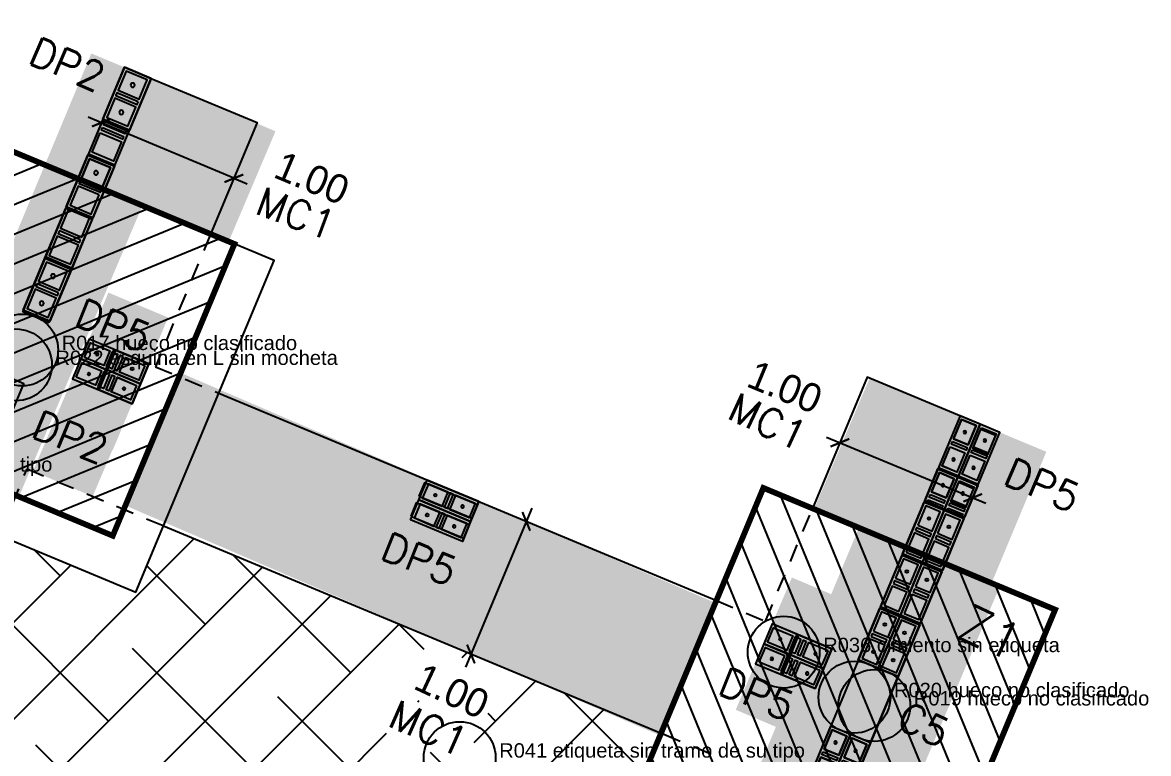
# Model space of a CAD drawing. Header units: metres. Extents: x -33.7 to 13.3, y -17.6 to 9.2.
# Drawn here: x 5.46 to 13.3, y 3.14 to 8.23 of the extents above; entities that cross this region are included whole.
import ezdxf
from ezdxf.enums import TextEntityAlignment as Align
from ezdxf.xclip import XClip

# ---------------------------------------------------------------- set-up
doc = ezdxf.new("R2010")
doc.units = ezdxf.units.M
doc.header["$XCLIPFRAME"] = 2
doc.linetypes.add('HIDDEN', pattern=[0.375, 0.25, -0.125])
for name, color, linetype in [('00', 8, 'Continuous'), ('COTAS', 1, 'Continuous'), ('Pin DP1 en Muro de 20cm', 3, 'Continuous'), ('Pin DP1 en Muro de contencion de 30cm', 3, 'Continuous'), ('Pin DP2 en Muro de 20cm', 32, 'Continuous'), ('Pin DP2 en Muro de contencion de 30cm', 33, 'Continuous'), ('Pin DP5 en Muro de 15cm', 6, 'Continuous'), ('Pin DP5 en Muro de contencion de 30cm', 8, 'Continuous'), ('REVISION', 1, 'Continuous'), ('Zapata Z1 de 2.20 x 2.20 x 0.45 m', 6, 'Continuous')]:
    doc.layers.add(name, color=color, linetype=linetype)
for name, color, linetype, transparency in [('Cimiento corrido CC1 de 0.70 x 0.25 m', 2, 'Continuous', 0.5), ('Cimiento corrido CC1 de 0.70 x 0.25 m (dentro de zapata)', 52, 'Continuous', 0.5), ('Cimiento corrido MC1 de 1.00 x 0.30 m', 4, 'Continuous', 0.5), ('Cimiento corrido MC1 de 1.00 x 0.30 m (dentro de zapata)', 144, 'Continuous', 0.5), ('SOT Muro de 10cm', 1, 'Continuous', 0.5), ('SOT Muro de 20cm', 1, 'Continuous', 0.5), ('SOT Muro de contencion de 30cm', 6, 'Continuous', 0.5)]:
    doc.layers.add(name, color=color, linetype=linetype, transparency=transparency)
doc.styles.add('dimensiones', font='romans.shx')
doc.styles.add('ROMANS', font='romans')
doc.styles.add('ROTULOS', font='GOTHIC.TTF')
doc.styles.get("Standard").update_dxf_attribs({"font": 'arial.ttf'})
doc.dimstyles.new('DIM_100_2', dxfattribs={"dimtxt": 0.2, "dimasz": 0.1, "dimexe": 0.1, "dimexo": 0.1, "dimgap": 0.15, "dimtad": 1, "dimdsep": 46, "dimtxsty": 'ROTULOS', "dimblk": 'ARCHTICK', "dimcen": 0.1, "dimdle": 0.1, "dimaunit": 1, "dimadec": 3, "dimazin": 3, "dimtfac": 1, "dimtix": 1, "dimtmove": 2, "dimatfit": 3, "dimldrblk": 'FLECHA', "dimfxl": 0.25, "dimtvp": 1, "dimtolj": 1, "dimlwd": -1, "dimlwe": -1})

# ---------------------------------------------------------------- blocks, each defined once
blk = doc.blocks.new('*U536')
for points in [[(-0.075, 0.4), (0.075, 0.4), (0.075, 0.21), (-0.075, 0.21)], [(0.055, 0.38), (-0.055, 0.38), (-0.055, 0.235), (0.055, 0.235)]]:
    blk.add_lwpolyline(points, close=True)
at = {"color": 251}
blk.add_lwpolyline([(-0.075, 0.2), (0.075, 0.2)], dxfattribs=at)
blk.add_lwpolyline([(0.055, 0.21), (0.055, 0.215), (-0.055, 0.215), (-0.055, 0.21)])
at = {"color": 3}
blk.add_circle((0, 0.3075), 0.00953, dxfattribs=at)
blk = doc.blocks.new('*U535')
for points in [[(-0.075, 0.4), (0.075, 0.4), (0.075, 0.21), (-0.075, 0.21)], [(0.055, 0.38), (-0.055, 0.38), (-0.055, 0.235), (0.055, 0.235)]]:
    blk.add_lwpolyline(points, close=True)
at = {"color": 251}
blk.add_lwpolyline([(-0.075, 0.2), (0.075, 0.2)], dxfattribs=at)
blk.add_lwpolyline([(0.055, 0.21), (0.055, 0.215), (-0.055, 0.215), (-0.055, 0.21)])
at = {"color": 3}
blk.add_circle((0, 0.3075), 0.00953, dxfattribs=at)
blk = doc.blocks.new('*U497')
for points in [[(-0.075, 0.4), (0.075, 0.4), (0.075, 0.01), (-0.075, 0.01)], [(0.055, 0.38), (-0.055, 0.38), (-0.055, 0.235), (0.055, 0.235)], [(0.055, 0.215), (-0.055, 0.215), (-0.055, 0.195), (0.055, 0.195)], [(0.055, 0.175), (-0.055, 0.175), (-0.055, 0.03), (0.055, 0.03)]]:
    blk.add_lwpolyline(points, close=True)
at = {"color": 251}
blk.add_lwpolyline([(-0.075, 0), (0.075, 0)], dxfattribs=at)
at = {"color": 3}
for centre in [(0, 0.3075), (0, 0.1025)]:
    blk.add_circle(centre, 0.00953, dxfattribs=at)
blk = doc.blocks.new('*U507')
for points in [[(-0.075, 0.4), (0.075, 0.4), (0.075, 0.01), (-0.075, 0.01)], [(0.055, 0.38), (-0.055, 0.38), (-0.055, 0.235), (0.055, 0.235)], [(0.055, 0.215), (-0.055, 0.215), (-0.055, 0.195), (0.055, 0.195)], [(0.055, 0.175), (-0.055, 0.175), (-0.055, 0.03), (0.055, 0.03)]]:
    blk.add_lwpolyline(points, close=True)
blk = doc.blocks.new('*U537')
for points in [[(-0.075, 0.4), (0.075, 0.4), (0.075, 0.01), (-0.075, 0.01)], [(0.055, 0.38), (-0.055, 0.38), (-0.055, 0.235), (0.055, 0.235)], [(0.055, 0.215), (-0.055, 0.215), (-0.055, 0.195), (0.055, 0.195)], [(0.055, 0.175), (-0.055, 0.175), (-0.055, 0.03), (0.055, 0.03)]]:
    blk.add_lwpolyline(points, close=True)
at = {"color": 3}
blk.add_circle((0, 0.3075), 0.00953, dxfattribs=at)
blk = doc.blocks.new('*U538')
for points in [[(-0.075, 0.4), (0.075, 0.4), (0.075, 0.01), (-0.075, 0.01)], [(0.055, 0.38), (-0.055, 0.38), (-0.055, 0.235), (0.055, 0.235)], [(0.055, 0.215), (-0.055, 0.215), (-0.055, 0.195), (0.055, 0.195)], [(0.055, 0.175), (-0.055, 0.175), (-0.055, 0.03), (0.055, 0.03)]]:
    blk.add_lwpolyline(points, close=True)
at = {"color": 3}
blk.add_circle((0, 0.3075), 0.00953, dxfattribs=at)
blk = doc.blocks.new('*U541')
at = {"color": 251}
blk.add_lwpolyline([(135.5512, -9.5275), (135.7512, -9.5275)], dxfattribs=at)
for points in [[(135.5512, -9.9275), (135.7512, -9.9275), (135.7512, -9.5375), (135.5512, -9.5375)], [(135.7312, -9.7025), (135.5712, -9.7025), (135.5712, -9.5575), (135.7312, -9.5575)], [(135.7312, -9.7425), (135.5712, -9.7425), (135.5712, -9.7225), (135.7312, -9.7225)], [(135.7312, -9.9075), (135.5712, -9.9075), (135.5712, -9.7625), (135.7312, -9.7625)]]:
    blk.add_lwpolyline(points, close=True)
at = {"color": 3}
for centre in [(135.6512, -9.63), (135.6512, -9.835)]:
    blk.add_circle(centre, 0.0144, dxfattribs=at)
blk = doc.blocks.new('*U492')
at = {"color": 251}
blk.add_lwpolyline([(135.5512, -9.5275), (135.7512, -9.5275)], dxfattribs=at)
for points in [[(135.5512, -9.9275), (135.7512, -9.9275), (135.7512, -9.5375), (135.5512, -9.5375)], [(135.7312, -9.7025), (135.5712, -9.7025), (135.5712, -9.5575), (135.7312, -9.5575)], [(135.7312, -9.7425), (135.5712, -9.7425), (135.5712, -9.7225), (135.7312, -9.7225)], [(135.7312, -9.9075), (135.5712, -9.9075), (135.5712, -9.7625), (135.7312, -9.7625)]]:
    blk.add_lwpolyline(points, close=True)
at = {"color": 3}
blk.add_circle((135.6512, -9.835), 0.0144, dxfattribs=at)
blk = doc.blocks.new('*U495')
at = {"color": 251}
blk.add_lwpolyline([(135.5512, -9.5275), (135.7512, -9.5275)], dxfattribs=at)
for points in [[(135.5512, -9.9275), (135.7512, -9.9275), (135.7512, -9.5375), (135.5512, -9.5375)], [(135.7312, -9.7025), (135.5712, -9.7025), (135.5712, -9.5575), (135.7312, -9.5575)], [(135.7312, -9.7425), (135.5712, -9.7425), (135.5712, -9.7225), (135.7312, -9.7225)], [(135.7312, -9.9075), (135.5712, -9.9075), (135.5712, -9.7625), (135.7312, -9.7625)]]:
    blk.add_lwpolyline(points, close=True)
at = {"color": 3}
for centre in [(135.6512, -9.63), (135.6512, -9.835)]:
    blk.add_circle(centre, 0.0144, dxfattribs=at)
blk = doc.blocks.new('*U496')
at = {"color": 251}
blk.add_lwpolyline([(135.5512, -9.5275), (135.7512, -9.5275)], dxfattribs=at)
for points in [[(135.5512, -9.9275), (135.7512, -9.9275), (135.7512, -9.5375), (135.5512, -9.5375)], [(135.7312, -9.7025), (135.5712, -9.7025), (135.5712, -9.5575), (135.7312, -9.5575)], [(135.7312, -9.7425), (135.5712, -9.7425), (135.5712, -9.7225), (135.7312, -9.7225)], [(135.7312, -9.9075), (135.5712, -9.9075), (135.5712, -9.7625), (135.7312, -9.7625)]]:
    blk.add_lwpolyline(points, close=True)
blk = doc.blocks.new('*U487')
at = {"color": 251}
blk.add_lwpolyline([(135.5512, -9.5275), (135.7512, -9.5275)], dxfattribs=at)
for points in [[(135.5512, -9.9275), (135.7512, -9.9275), (135.7512, -9.5375), (135.5512, -9.5375)], [(135.7312, -9.7025), (135.5712, -9.7025), (135.5712, -9.5575), (135.7312, -9.5575)], [(135.7312, -9.7425), (135.5712, -9.7425), (135.5712, -9.7225), (135.7312, -9.7225)], [(135.7312, -9.9075), (135.5712, -9.9075), (135.5712, -9.7625), (135.7312, -9.7625)]]:
    blk.add_lwpolyline(points, close=True)
blk = doc.blocks.new('*U521')
for points in [[(-0.075, 0.4), (0.075, 0.4), (0.075, 0.01), (-0.075, 0.01)], [(0.055, 0.38), (-0.055, 0.38), (-0.055, 0.235), (0.055, 0.235)], [(0.055, 0.215), (-0.055, 0.215), (-0.055, 0.195), (0.055, 0.195)], [(0.055, 0.175), (-0.055, 0.175), (-0.055, 0.03), (0.055, 0.03)]]:
    blk.add_lwpolyline(points, close=True)
at = {"color": 251}
blk.add_lwpolyline([(-0.075, 0), (0.075, 0)], dxfattribs=at)
at = {"color": 3}
blk.add_circle((0, 0.1025), 0.00953, dxfattribs=at)
blk = doc.blocks.new('*U520')
for points in [[(-0.075, 0.4), (0.075, 0.4), (0.075, 0.01), (-0.075, 0.01)], [(0.055, 0.38), (-0.055, 0.38), (-0.055, 0.235), (0.055, 0.235)], [(0.055, 0.215), (-0.055, 0.215), (-0.055, 0.195), (0.055, 0.195)], [(0.055, 0.175), (-0.055, 0.175), (-0.055, 0.03), (0.055, 0.03)]]:
    blk.add_lwpolyline(points, close=True)
at = {"color": 251}
blk.add_lwpolyline([(-0.075, 0), (0.075, 0)], dxfattribs=at)
at = {"color": 3}
blk.add_circle((0, 0.1025), 0.00953, dxfattribs=at)
blk = doc.blocks.new('*U542')
for points in [[(-0.075, 0.4), (0.075, 0.4), (0.075, 0.01), (-0.075, 0.01)], [(0.055, 0.38), (-0.055, 0.38), (-0.055, 0.235), (0.055, 0.235)], [(0.055, 0.215), (-0.055, 0.215), (-0.055, 0.195), (0.055, 0.195)], [(0.055, 0.175), (-0.055, 0.175), (-0.055, 0.03), (0.055, 0.03)]]:
    blk.add_lwpolyline(points, close=True)
at = {"color": 3}
blk.add_circle((0, 0.3075), 0.00953, dxfattribs=at)
blk = doc.blocks.new('_ArchTick')
at = {"color": 0, "linetype": 'ByBlock', "lineweight": -2, "const_width": 0.15}
blk.add_lwpolyline([(-0.5, -0.5), (0.5, 0.5)], dxfattribs=at)
blk = doc.blocks.new('*D543')
at = {"layer": 'COTAS'}
for p, q in [((6.0127, 7.5313), (5.9205, 7.57)), ((6.9351, 7.1441), (6.0127, 7.5313)), ((6.9351, 7.1441), (7.0273, 7.1054))]:
    blk.add_line(p, q, dxfattribs=at)
at = {"layer": 'Defpoints', "color": 0}
for p in [(6.0127, 7.5313), (6.0127, 7.5313), (6.9351, 7.1441)]:
    blk.add_point(p, dxfattribs=at)
at = {"layer": 'COTAS', "xscale": 0.1, "yscale": 0.1, "zscale": 0.1}
for p, rotation in [((6.0127, 7.5313), 337.2306654312069), ((6.9351, 7.1441), 157.2306654312069)]:
    blk.add_blockref('_ArchTick', p, dxfattribs=dict(at, rotation=rotation))
at = {"layer": 'COTAS', "color": 1, "insert": (7.4788, 7.1452), "char_height": 0.2, "attachment_point": 5, "rotation": 337.23067, "style": 'ROTULOS'}
blk.add_mtext('\\A1;1.00', dxfattribs=at)
blk = doc.blocks.new('FLECHA')
h = blk.add_hatch(color=256)
edge = h.paths.add_edge_path()
edge.add_line((-0.76, -0.716), (-0.346, 0))
edge.add_line((-0.346, 0), (-0.76, 0.716))
edge.add_arc((-0.63, 0.791), 0.15, 30, 210, ccw=False)
edge.add_line((-0.5, 0.866), (0, 0))
edge.add_line((0, 0), (-0.5, -0.866))
edge.add_arc((-0.63, -0.791), 0.15, 150, 330, ccw=False)
blk.add_line((-0.346, 0), (-1.83, 0))
blk.add_lwpolyline([(-0.76, -0.716), (-0.346, 0), (-0.76, 0.716, -1), (-0.5, 0.866), (0, 0), (-0.5, -0.866, -1)], format="xyb", close=True)
blk = doc.blocks.new('*D544')
at = {"layer": 'COTAS'}
for p, q in [((11.0594, 5.3425), (12.1683, 4.883)), ((11.19, 5.3966), (11.19, 5.3966)), ((12.1142, 5.0137), (12.1142, 5.0137))]:
    blk.add_line(p, q, dxfattribs=at)
at = {"layer": 'Defpoints', "color": 0}
for p in [(11.1518, 5.3043), (12.0759, 4.9213), (12.0759, 4.9213)]:
    blk.add_point(p, dxfattribs=at)
at = {"layer": 'COTAS', "linetype": 'ByBlock', "xscale": 0.1, "yscale": 0.1, "zscale": 0.1}
for p, rotation in [((11.1518, 5.3043), 157.4917994584818), ((12.0759, 4.9213), 337.4917994584819)]:
    blk.add_blockref('_ArchTick', p, dxfattribs=dict(at, rotation=rotation))
at = {"layer": 'COTAS', "color": 1, "insert": (10.7699, 5.6913), "char_height": 0.2, "attachment_point": 5, "rotation": 337.4918, "style": 'ROTULOS'}
blk.add_mtext('\\A1;1.00', dxfattribs=at)
blk = doc.blocks.new('*D548')
at = {"layer": 'COTAS'}
for p, q in [((9.0079, 4.8494), (8.546, 3.7419)), ((9.0617, 4.7186), (9.0617, 4.7186)), ((8.6767, 3.7957), (8.6767, 3.7957))]:
    blk.add_line(p, q, dxfattribs=at)
at = {"layer": 'Defpoints', "color": 0}
for p in [(8.9694, 4.7571), (8.5844, 3.8342), (8.5844, 3.8342)]:
    blk.add_point(p, dxfattribs=at)
at = {"layer": 'COTAS', "linetype": 'ByBlock', "xscale": 0.1, "yscale": 0.1, "zscale": 0.1}
for p, rotation in [((8.9694, 4.7571), 67.36123239118669), ((8.5844, 3.8342), 247.3612323911867)]:
    blk.add_blockref('_ArchTick', p, dxfattribs=dict(at, rotation=rotation))
at = {"layer": 'COTAS', "color": 1, "insert": (8.4524, 3.576), "char_height": 0.2, "attachment_point": 5, "rotation": 335, "style": 'ROTULOS'}
blk.add_mtext('\\A1;1.00', dxfattribs=at)
blk = doc.blocks.new('Pin DP1 en Muro de 20cm')
at = {"layer": 'Pin DP1 en Muro de 20cm'}
blk.add_hatch(color=256, dxfattribs=at).paths.add_polyline_path([(-20.0705, -1.676), (-20.1591, -1.8092), (-20.2799, -1.729), (-20.1913, -1.5957)])
blk.add_lwpolyline([(-20.0705, -1.676), (-20.1591, -1.8092), (-20.2799, -1.729), (-20.1913, -1.5957)], close=True, dxfattribs=at)
blk = doc.blocks.new('Pin DP1 en Muro de contencion de 30cm')
at = {"layer": 'Pin DP1 en Muro de contencion de 30cm'}
blk.add_hatch(color=256, dxfattribs=at).paths.add_polyline_path([(-17.68, -16.0187), (-17.7867, -15.9923), (-17.8216, -16.133), (-17.7149, -16.1595)])
blk.add_lwpolyline([(-17.68, -16.0187), (-17.7867, -15.9923), (-17.8216, -16.133), (-17.7149, -16.1595)], close=True, dxfattribs=at)
blk = doc.blocks.new('Pin DP2 en Muro de 20cm')
at = {"layer": 'Pin DP2 en Muro de 20cm'}
for points in [[(2.069, 1.5064), (1.909, 1.5064), (1.909, 1.3614), (2.069, 1.3614)], [(2.069, 1.3014), (1.909, 1.3014), (1.909, 1.1564), (2.069, 1.1564)]]:
    blk.add_hatch(color=256, dxfattribs=at).paths.add_polyline_path(points)
for points in [[(2.069, 1.5064), (1.909, 1.5064), (1.909, 1.3614), (2.069, 1.3614)], [(2.069, 1.3014), (1.909, 1.3014), (1.909, 1.1564), (2.069, 1.1564)]]:
    blk.add_lwpolyline(points, close=True, dxfattribs=at)
blk = doc.blocks.new('Pin DP2 en Muro de contencion de 30cm v2')
at = {"layer": 'Pin DP2 en Muro de contencion de 30cm'}
for points in [[(-12.8245, -7.3641), (-12.7328, -7.4249), (-12.6526, -7.3041), (-12.7443, -7.2433)], [(-12.9378, -7.5349), (-12.8462, -7.5957), (-12.766, -7.4749), (-12.8576, -7.4141)]]:
    blk.add_hatch(color=256, dxfattribs=at).paths.add_polyline_path(points)
for points in [[(-12.8245, -7.3641), (-12.7328, -7.4249), (-12.6526, -7.3041), (-12.7443, -7.2433)], [(-12.9378, -7.5349), (-12.8462, -7.5957), (-12.766, -7.4749), (-12.8576, -7.4141)]]:
    blk.add_lwpolyline(points, close=True, dxfattribs=at)
blk = doc.blocks.new('Pin DP5 en Muro de 15cm')
at = {"layer": 'Pin DP5 en Muro de 15cm'}
for points in [[(5.8954, 5.8983), (5.9378, 5.9998), (6.0716, 5.944), (6.0292, 5.8425)], [(6.3162, 5.842), (6.2738, 5.7405), (6.14, 5.7963), (6.1823, 5.8978)], [(5.8377, 5.7598), (5.88, 5.8614), (6.0138, 5.8056), (5.9715, 5.704)], [(6.2584, 5.7036), (6.2161, 5.602), (6.0823, 5.6578), (6.1246, 5.7594)]]:
    blk.add_hatch(color=256, dxfattribs=at).paths.add_polyline_path(points)
for points in [[(5.8954, 5.8983), (5.9378, 5.9998), (6.0716, 5.944), (6.0292, 5.8425)], [(6.3162, 5.842), (6.2738, 5.7405), (6.14, 5.7963), (6.1823, 5.8978)], [(5.8377, 5.7598), (5.88, 5.8614), (6.0138, 5.8056), (5.9715, 5.704)], [(6.2584, 5.7036), (6.2161, 5.602), (6.0823, 5.6578), (6.1246, 5.7594)]]:
    blk.add_lwpolyline(points, close=True, dxfattribs=at)
blk = doc.blocks.new('Pin DP5 en Muro de 15cm v2')
at = {"layer": 'Pin DP5 en Muro de 15cm'}
for points in [[(8.4248, 4.9626), (8.3825, 4.8611), (8.2486, 4.9169), (8.291, 5.0184)], [(8.614, 4.8837), (8.5717, 4.7822), (8.4378, 4.838), (8.4802, 4.9395)], [(8.3671, 4.8241), (8.3247, 4.7226), (8.1909, 4.7784), (8.2332, 4.88)], [(8.5563, 4.7452), (8.5139, 4.6437), (8.3801, 4.6995), (8.4224, 4.801)]]:
    blk.add_hatch(color=256, dxfattribs=at).paths.add_polyline_path(points)
for points in [[(8.4248, 4.9626), (8.3825, 4.8611), (8.2486, 4.9169), (8.291, 5.0184)], [(8.614, 4.8837), (8.5717, 4.7822), (8.4378, 4.838), (8.4802, 4.9395)], [(8.3671, 4.8241), (8.3247, 4.7226), (8.1909, 4.7784), (8.2332, 4.88)], [(8.5563, 4.7452), (8.5139, 4.6437), (8.3801, 4.6995), (8.4224, 4.801)]]:
    blk.add_lwpolyline(points, close=True, dxfattribs=at)
blk = doc.blocks.new('Pin DP5 en Muro de contencion de 30cm v2')
at = {"layer": 'Pin DP5 en Muro de contencion de 30cm'}
for points in [[(-11.591, 8.8152), (-11.591, 8.7052), (-11.446, 8.7052), (-11.446, 8.8152)], [(-11.386, 8.8152), (-11.386, 8.7052), (-11.241, 8.7052), (-11.241, 8.8152)], [(-11.591, 8.6652), (-11.591, 8.5552), (-11.446, 8.5552), (-11.446, 8.6652)], [(-11.386, 8.6652), (-11.386, 8.5552), (-11.241, 8.5552), (-11.241, 8.6652)]]:
    blk.add_hatch(color=256, dxfattribs=at).paths.add_polyline_path(points)
for points in [[(-11.591, 8.8152), (-11.591, 8.7052), (-11.446, 8.7052), (-11.446, 8.8152)], [(-11.386, 8.8152), (-11.386, 8.7052), (-11.241, 8.7052), (-11.241, 8.8152)], [(-11.591, 8.6652), (-11.591, 8.5552), (-11.446, 8.5552), (-11.446, 8.6652)], [(-11.386, 8.6652), (-11.386, 8.5552), (-11.241, 8.5552), (-11.241, 8.6652)]]:
    blk.add_lwpolyline(points, close=True, dxfattribs=at)
blk = doc.blocks.new('Pin DP5 en Muro de contencion de 30cm v4')
at = {"layer": 'Pin DP5 en Muro de contencion de 30cm'}
for points in [[(7.636, -5.386), (7.7375, -5.4283), (7.6817, -5.5621), (7.5802, -5.5198)], [(7.4225, -5.5082), (7.524, -5.5505), (7.4682, -5.6844), (7.3667, -5.642)], [(7.5609, -5.5659), (7.6625, -5.6083), (7.6067, -5.7421), (7.5051, -5.6998)], [(7.482, -5.7551), (7.5836, -5.7975), (7.5277, -5.9313), (7.4262, -5.889)]]:
    blk.add_hatch(color=256, dxfattribs=at).paths.add_polyline_path(points)
for points in [[(7.636, -5.386), (7.7375, -5.4283), (7.6817, -5.5621), (7.5802, -5.5198)], [(7.4225, -5.5082), (7.524, -5.5505), (7.4682, -5.6844), (7.3667, -5.642)], [(7.5609, -5.5659), (7.6625, -5.6083), (7.6067, -5.7421), (7.5051, -5.6998)], [(7.482, -5.7551), (7.5836, -5.7975), (7.5277, -5.9313), (7.4262, -5.889)]]:
    blk.add_lwpolyline(points, close=True, dxfattribs=at)
blk = doc.blocks.new('Zapata Z1 de 2.20 x 2.20 x 0.45 m')
at = {"layer": 'Zapata Z1 de 2.20 x 2.20 x 0.45 m'}
h = blk.add_hatch(dxfattribs=at)
h.set_pattern_fill('ANSI31', color=256, scale=0.06, style=0)
h.paths.add_polyline_path([(-1.1, -1.1), (1.1, -1.1), (1.1, 1.1), (-1.1, 1.1)])
at = {"layer": 'Zapata Z1 de 2.20 x 2.20 x 0.45 m', "const_width": 0.04}
blk.add_lwpolyline([(-1.1, -1.1), (1.1, -1.1), (1.1, 1.1), (-1.1, 1.1)], close=True, dxfattribs=at)
blk = doc.blocks.new('xMuro 20')
blk.add_hatch(color=256).paths.add_polyline_path([(0, -0.1), (1, -0.1), (1, 0.1), (0, 0.1)])
blk.add_lwpolyline([(0, -0.1), (1, -0.1), (1, 0.1), (0, 0.1)], close=True)
at = {"color": 250, "flags": 1}
for tag, p in [('ID', (0, -0.2)), ('TIPO', (0, -0.3)), ('ESPESOR', (0, -0.4)), ('LARGO', (0, -0.5)), ('ALTO', (0, -0.6)), ('AREA', (0, -0.7))]:
    blk.add_attdef(tag, p, '', height=0.08, dxfattribs=at)
blk = doc.blocks.new('xMuro 10')
blk.add_hatch(color=256).paths.add_polyline_path([(0, -0.05), (1, -0.05), (1, 0.05), (0, 0.05)])
blk.add_lwpolyline([(0, -0.05), (1, -0.05), (1, 0.05), (0, 0.05)], close=True)
at = {"color": 250, "flags": 1}
for tag, p in [('ID', (0, -0.15)), ('TIPO', (0, -0.25)), ('ESPESOR', (0, -0.35)), ('LARGO', (0, -0.45)), ('ALTO', (0, -0.55)), ('AREA', (0, -0.65))]:
    blk.add_attdef(tag, p, '', height=0.08, dxfattribs=at)
blk = doc.blocks.new('xMuro 30')
blk.add_hatch(color=256).paths.add_polyline_path([(0, -0.15), (1, -0.15), (1, 0.15), (0, 0.15)])
blk.add_lwpolyline([(0, -0.15), (1, -0.15), (1, 0.15), (0, 0.15)], close=True)
at = {"color": 250, "flags": 1}
for tag, p in [('ID', (0, -0.25)), ('TIPO', (0, -0.35)), ('ESPESOR', (0, -0.45)), ('LARGO', (0, -0.55)), ('ALTO', (0, -0.65)), ('AREA', (0, -0.75))]:
    blk.add_attdef(tag, p, '', height=0.08, dxfattribs=at)

msp = doc.modelspace()

# ---------------------------------------------------------------- hatches: boundary and pattern name
at = {"layer": '00'}
h = msp.add_hatch(dxfattribs=at)
h.set_pattern_fill('ANSI38', color=256, scale=0.15)
h.paths.add_polyline_path([(-4.6593, 0.8334), (-8.386, 0.8334), (-8.386, -0.2387), (-4.6593, -0.2387)])
h.paths.add_polyline_path([(-5.3507, 0.0369), (-4.7173, 0.0369), (-4.7173, -0.2631), (-5.3507, -0.2631)])
h.paths.add_polyline_path([(-8.1834, 0.8535), (-7.731, 0.8535), (-7.731, 0.5535), (-8.1834, 0.5535)])
h.paths.add_polyline_path([(-9.586, 0.8334), (-9.586, -0.2387), (-8.386, -0.2387), (-8.386, 0.8334)])
h.paths.add_polyline_path([(-8.386, 6.3702), (-8.386, 1.5334), (-4.6593, 1.5334), (-4.6593, 3.3291), (-2.586, 3.3291), (-2.586, 6.3702)])
h.paths.add_polyline_path([(-11.086, 6.3702), (-11.086, 2.9834), (-9.586, 2.9834), (-9.586, 1.5334), (-8.386, 1.5334), (-8.386, 6.3702)])
h.paths.add_polyline_path([(-9.5393, 1.8241), (-8.9155, 1.8241), (-8.9155, 1.5241), (-9.5393, 1.5241)])
h.paths.add_polyline_path([(-8.386, 6.3702), (-8.386, 7.7363), (-8.8848, 7.7363), (-9.2848, 7.7363), (-9.6848, 7.7363), (-10.0848, 7.7363), (-10.4848, 7.7363), (-10.611, 7.7363), (-10.8848, 7.7362), (-11.086, 7.7362), (-11.086, 6.3702)])
h.paths.add_polyline_path([(-3.182, 7.8863), (-3.182, 7.8663), (-3.182, 7.8364), (-3.182, 7.7563), (-3.182, 7.7363), (-3.372, 7.7363), (-3.372, 7.8364), (-3.7597, 7.8364), (-3.7597, 7.7363), (-3.986, 7.7363), (-3.986, 6.7363), (-4.686, 6.7363), (-4.686, 7.7363), (-4.9222, 7.7363), (-5.1122, 7.7363), (-5.3598, 7.7363), (-5.7598, 7.7363), (-6.1598, 7.7363), (-6.5598, 7.7363), (-6.9598, 7.7363), (-7.3598, 7.7363), (-7.586, 7.7362), (-7.586, 6.7363), (-8.286, 6.7363), (-8.286, 7.7363), (-8.386, 7.7363), (-8.386, 6.3702), (-2.586, 6.3702), (-2.586, 6.7363), (-2.936, 6.7363), (-2.936, 7.7363), (-3.172, 7.7363), (-3.172, 7.8364), (-3.172, 7.8863)], is_closed=False)
h.paths.add_polyline_path([(-2.586, 3.3291), (1.439, 3.3291), (1.439, 4.9451), (-2.011, 4.9451), (-2.011, 6.3702), (-2.586, 6.3702)])
h.paths.add_polyline_path([(-2.011, 7.7363), (-2.236, 7.7363), (-2.236, 6.7363), (-2.586, 6.7363), (-2.586, 6.3702), (-2.011, 6.3702)])
h.paths.add_polyline_path([(4.6574, 4.9302), (3.9462, 5.2268), (4.0571, 5.4926), (2.139, 6.2926), (2.139, 1.5084), (3.2303, 1.5084)])
h.paths.add_polyline_path([(10.1144, 2.8169), (9.7724, 2.9595), (9.9071, 3.2826), (6.4461, 4.726), (6.2536, 4.2645), (5.3035, 4.6608), (3.9158, 1.3334), (9.4957, 1.3334), (9.7777, 2.0095)])
h.paths.add_polyline_path([(8.7205, 1.6505), (9.3407, 1.3935), (9.1876, 1.024), (8.5673, 1.281)])
h.paths.add_polyline_path([(9.4957, 1.3334), (3.9158, 1.3334), (3.6968, 0.8084), (2.139, 0.8084), (2.139, -2.6637), (7.8287, -2.6637)])
h.paths.add_polyline_path([(7.0302, -2.4025), (7.6504, -2.6595), (7.4973, -3.029), (6.877, -2.772)])
h.paths.add_polyline_path([(8.6568, 1.3446), (9.1961, 1.0926), (9.0691, 0.8208), (8.5298, 1.0728)])
h.paths.add_polyline_path([(7.453, -3.5646), (7.8287, -2.6637), (2.139, -2.6637), (2.139, -3.1747), (3.0741, -3.5646)])
h.paths.add_polyline_path([(3.0741, -3.5646), (6.4622, -4.9777), (6.5969, -4.6546), (6.9389, -4.7973), (7.453, -3.5646)])
h.paths.add_polyline_path([(-5.3882, -2.6637), (-5.3882, -0.9387), (-8.0538, -0.9387), (-8.0538, -2.6637)])
h.paths.add_polyline_path([(-6.0368, -2.5157), (-5.5845, -2.5157), (-5.5845, -2.8157), (-6.0368, -2.8157)])
h.paths.add_polyline_path([(-11.386, -3.8953), (-11.386, -2.6637), (-11.386, -0.3166), (-12.886, -0.3166), (-12.886, 0.5401), (-15.8572, -0.7944), (-17.5814, -3.3881), (-14.0719, -5.7717), (-13.5557, -4.9952), (-12.557, -5.6591)])
h.paths.add_polyline_path([(-15.8572, -0.7944), (-17.6054, -1.5796), (-17.4593, -1.6767), (-18.2811, -2.9129), (-17.5814, -3.3881)])
h.paths.add_polyline_path([(-12.886, 1.3334), (-12.886, 2.4194), (-15.3829, 4.7202), (-17.9279, 4.7202), (-20.7334, 0.4997), (-17.9006, -1.3833), (-15.5456, -0.3256), (-14.4428, 1.3334)])
h.paths.add_polyline_path([(-11.786, 2.9834), (-12.886, 2.9834), (-12.886, 2.8274), (-15.36, 5.107), (-15.36, 5.5139), (-11.786, 5.5139), (-11.786, 2.9834)])
h.paths.add_polyline_path([(-23.2556, 0.1331), (-23.1743, 0.079), (-22.2323, 1.4961), (-20.9832, 0.6658), (-18.2881, 4.7202), (-18.66, 4.7202), (-18.66, 7.0363)])
h.paths.add_polyline_path([(-15.36, 7.0363), (-15.36, 6.3702), (-11.786, 6.3702), (-11.786, 7.0363)])
h.paths.add_polyline_path([(-14.9493, 6.5059), (-14.4969, 6.5059), (-14.4969, 6.2059), (-14.9493, 6.2059)])
h.paths.add_polyline_path([(-13.402, 7.054), (-12.7307, 7.0389), (-12.7397, 6.639), (-13.411, 6.6541)])
h.paths.add_polyline_path([(-11.736, 6.2139), (-11.736, 6.3702), (-15.36, 6.3702), (-15.36, 6.2139)])
h.paths.add_polyline_path([(-22.706, -7.3169), (-22.4748, -6.3262), (-20.6318, -6.7465), (-19.9949, -3.9537), (-22.5603, -2.2485), (-24.2496, -4.7898), (-23.3334, -5.3988), (-24.0254, -6.4398)])
h.paths.add_polyline_path([(-25.7636, -7.053), (-25.6242, -7.0875), (-25.9129, -8.2523), (-23.5743, -8.8319), (-23.4877, -8.4824), (-23.4397, -8.2471), (-23.8182, -8.1533), (-24.2016, -8.0582), (-24.5899, -7.962), (-24.9781, -7.8658), (-25.3664, -7.7696), (-25.7449, -7.6757), (-25.7088, -7.5301), (-25.3206, -7.6264), (-24.9323, -7.7226), (-24.5441, -7.8188), (-24.1558, -7.9151), (-23.7821, -8.0077), (-23.3939, -8.1039), (-23.2483, -8.14), (-23.3445, -8.5282), (-23.4287, -8.868), (-23.0877, -8.9525), (-22.706, -7.3169), (-24.0254, -6.4398), (-24.7173, -7.4808), (-25.6392, -6.868)])
h.paths.add_polyline_path([(-19.3284, -9.3819), (-18.7609, -9.7591), (-16.3508, -6.1334), (-13.937, -7.7379), (-13.7738, -7.492), (-14.7736, -6.8274), (-14.238, -6.0216), (-17.7475, -3.638), (-19.9216, -6.9085), (-18.797, -7.165)])
h.paths.add_polyline_path([(-19.7546, -10.8089), (-19.5492, -10.945), (-18.927, -10.009), (-19.4029, -9.6926), (-19.6751, -10.8286)])
h.paths.add_polyline_path([(-18.6973, -16.0499), (-18.2664, -14.311), (-20.7079, -12.6881), (-19.7152, -11.1948), (-20.6224, -10.5938), (-20.8884, -10.5278), (-21.2767, -10.4316), (-21.6649, -10.3354), (-22.0532, -10.2391), (-22.124, -10.2216), (-24.9656, -14.4963)])
h.paths.add_polyline_path([(-24.9656, -14.4963), (-22.124, -10.2216), (-22.4414, -10.1429), (-22.8297, -10.0467), (-23.218, -9.9505), (-23.6062, -9.8542), (-23.9945, -9.758), (-24.3827, -9.6618), (-24.771, -9.5655), (-25.1592, -9.4693), (-25.5475, -9.3731), (-25.9357, -9.2769), (-26.1534, -9.2229), (-26.324, -9.1806), (-26.7122, -9.0844), (-27.1005, -8.9882), (-27.2036, -8.9626), (-30.0452, -13.2373), (-25.6764, -14.3201)])
h.paths.add_polyline_path([(-22.1972, -9.4099), (-21.5063, -9.5712), (-21.5972, -9.9607), (-22.2881, -9.7994)])
h.paths.add_polyline_path([(-27.2036, -8.9626), (-27.4887, -8.8919), (-27.877, -8.7957), (-28.2652, -8.6995), (-28.2888, -8.6936), (-28.6535, -8.6032), (-29.032, -8.5094), (-29.1026, -8.4919), (-31.9442, -12.7666), (-30.0452, -13.2373)])
h.paths.add_polyline_path([(-29.6289, -8.3615), (-29.6974, -8.3445), (-29.733, -8.3357), (-30.0423, -8.259), (-33.4182, -12.4013), (-31.9442, -12.7666), (-29.1026, -8.4919), (-29.2503, -8.4553)])
h.paths.add_polyline_path([(-27.3143, -6.1019), (-26.9261, -6.1982), (-26.5378, -6.2944), (-26.4809, -6.3085), (-26.7993, -6.0969), (-26.1073, -5.0559), (-26.5251, -4.7781), (-27.3934, -6.0824), (-27.3241, -6.0995)], is_closed=False)
h.paths.add_polyline_path([(-26.1838, -6.5367), (-26.1924, -6.5713), (-26.338, -6.5352), (-26.3294, -6.5006), (-26.5836, -6.4376), (-26.9719, -6.3414), (-27.3601, -6.2451), (-27.4817, -6.215), (-27.7172, -6.5687), (-26.0735, -6.9761), (-25.889, -6.702), (-26.1102, -6.5549)])
h.paths.add_polyline_path([(-27.7888, -6.6763), (-28.4237, -7.6299), (-28.0482, -7.723)])
h.paths.add_polyline_path([(-23.1743, 0.079), (-23.2556, 0.1331), (-26.5251, -4.7781), (-26.1073, -5.0559), (-25.4153, -4.0149), (-24.4994, -4.6237), (-22.8101, -2.0824), (-24.0592, -1.2521)])
h.paths.add_polyline_path([(-14.4428, 1.3334), (-15.5456, -0.3256), (-12.886, 0.8689), (-12.886, 1.3334)])
h.paths.add_polyline_path([(-11.0382, -0.4636), (-11.0382, -0.3166), (-11.386, -0.3166), (-11.386, -2.6637), (-11.3538, -2.6637), (-11.3538, -0.4636)])
h.paths.add_polyline_path([(-19.9216, -6.9085), (-17.7475, -3.638), (-18.4471, -3.1628), (-19.2861, -4.4249), (-19.7277, -4.1314), (-20.3393, -6.8132)])
h.paths.add_polyline_path([(2.1518, -2.8988), (2.7756, -2.8988), (2.7756, -3.1988), (2.1518, -3.1988)])
h.paths.add_polyline_path([(-20.7446, -3.7304), (-20.0476, -3.8632), (-20.1225, -4.2561), (-20.8195, -4.1233)])
h.paths.add_polyline_path([(-25.755, -7.6631), (-25.1515, -7.8209), (-25.2273, -8.1111), (-25.8309, -7.9534)])
h.paths.add_polyline_path([(-19.2987, -9.1554), (-19.0535, -8.8097), (-18.8088, -8.9833), (-19.054, -9.329)])
h.paths.add_polyline_path([(-20.9886, -10.5251), (-20.5588, -10.6317), (-20.631, -10.9229), (-21.0608, -10.8163)])
h.paths.add_polyline_path([(-25.441, -14.4093), (-25.2795, -13.7576), (-24.8912, -13.8538), (-25.0527, -14.5055)])
h.paths.add_polyline_path([(-25.6505, -14.3528), (-25.5225, -13.7715), (-25.2295, -13.8361), (-25.3575, -14.4174)])
h.paths.add_polyline_path([(-19.8576, -6.0936), (-19.4643, -5.503), (-19.1314, -5.7247), (-19.5246, -6.3153)])
h.paths.add_polyline_path([(-2.011, 6.6254), (-2.0963, 6.6254), (-2.0963, 6.9254), (-2.011, 6.9254)], flags=16)
h.paths.add_polyline_path([(-2.011, 6.8147), (-2.1595, 6.8147), (-2.1595, 7.2147), (-2.011, 7.2147)], flags=16)
h.paths.add_polyline_path([(-7.1504, 0.8049), (-6.441, 0.789), (-6.45, 0.3891), (-7.1594, 0.4051)], flags=16)
h.paths.add_polyline_path([(-7.1232, 0.4867), (-6.547, 0.4867), (-6.547, 0.1867), (-7.1232, 0.1867)], flags=16)
h.paths.add_polyline_path([(-6.0487, -0.1365), (-6.0487, 0.5635), (-5.6487, 0.5635), (-5.6487, -0.1365)], flags=16)
h.paths.add_polyline_path([(-11.0246, 6.0206), (-10.3913, 6.0206), (-10.3913, 5.7206), (-11.0246, 5.7206)], flags=16)
h.paths.add_polyline_path([(-10.7401, 4.2263), (-10.1639, 4.2263), (-10.1639, 3.9263), (-10.7401, 3.9263)], flags=16)
h.paths.add_polyline_path([(-10.8373, 4.5734), (-10.1277, 4.5734), (-10.1277, 4.1734), (-10.8373, 4.1734)], flags=16)
h.paths.add_polyline_path([(-8.9728, 6.9005), (-8.9728, 7.572), (-8.5728, 7.572), (-8.5728, 6.9005)], flags=16)
h.paths.add_polyline_path([(-10.0971, 7.638), (-9.4258, 7.6229), (-9.4348, 7.223), (-10.1061, 7.2381)], flags=16)
h.paths.add_polyline_path([(-10.0218, 7.3154), (-9.4265, 7.3154), (-9.4265, 7.0154), (-10.0218, 7.0154)], flags=16)
h.paths.add_polyline_path([(-10.8373, 7.0355), (-10.1277, 7.0355), (-10.1277, 6.6355), (-10.8373, 6.6355)], flags=16)
h.paths.add_polyline_path([(-10.7401, 6.6884), (-10.1639, 6.6884), (-10.1639, 6.3884), (-10.7401, 6.3884)], flags=16)
h.paths.add_polyline_path([(-5.3728, 6.9005), (-5.3728, 7.572), (-4.9728, 7.572), (-4.9728, 6.9005)], flags=16)
h.paths.add_polyline_path([(-6.3245, 7.3651), (-5.7292, 7.3651), (-5.7292, 7.0651), (-6.3245, 7.0651)], flags=16)
h.paths.add_polyline_path([(-6.3998, 7.638), (-5.7285, 7.6229), (-5.7375, 7.223), (-6.4088, 7.2381)], flags=16)
h.paths.add_polyline_path([(-3.7873, 7.2147), (-3.0777, 7.2147), (-3.0777, 6.8147), (-3.7873, 6.8147)], flags=16)
h.paths.add_polyline_path([(-7.2901, 6.8676), (-6.7139, 6.8676), (-6.7139, 6.5676), (-7.2901, 6.5676)], flags=16)
h.paths.add_polyline_path([(-7.3873, 7.2147), (-6.6777, 7.2147), (-6.6777, 6.8147), (-7.3873, 6.8147)], flags=16)
h.paths.add_polyline_path([(-1.8399, 4.034), (-1.1304, 4.034), (-1.1304, 3.634), (-1.8399, 3.634)], flags=16)
h.paths.add_polyline_path([(0.4157, 4.2451), (0.9919, 4.2451), (0.9919, 3.9451), (0.4157, 3.9451)], flags=16)
h.paths.add_polyline_path([(0.3231, 4.5921), (1.0326, 4.5921), (1.0326, 4.1921), (0.3231, 4.1921)], flags=16)
h.paths.add_polyline_path([(3.3137, 4.5875), (3.9633, 4.302), (3.8023, 3.9358), (3.1528, 4.2213)], flags=16)
h.paths.add_polyline_path([(3.2297, 4.2453), (3.7572, 4.0135), (3.6365, 3.7389), (3.109, 3.9707)], flags=16)
h.paths.add_polyline_path([(2.1466, -0.3731), (2.7704, -0.3731), (2.7704, -0.6731), (2.1466, -0.6731)], flags=16)
h.paths.add_polyline_path([(3.1299, 0.6767), (3.7728, 0.6767), (3.7728, 0.3767), (3.1299, 0.3767)], flags=16)
h.paths.add_polyline_path([(6.9665, -2.7084), (7.5058, -2.9604), (7.3788, -3.2322), (6.8395, -2.9801)], flags=16)
h.paths.add_polyline_path([(-7.9718, -0.9672), (-7.2625, -0.9832), (-7.2715, -1.3831), (-7.9809, -1.3671)], flags=16)
h.paths.add_polyline_path([(-7.9447, -1.2855), (-7.3685, -1.2855), (-7.3685, -1.5855), (-7.9447, -1.5855)], flags=16)
h.paths.add_polyline_path([(-16.0534, -4.1835), (-15.8082, -3.8378), (-15.5635, -4.0114), (-15.8087, -4.3571)], flags=16)
h.paths.add_polyline_path([(-15.882, -4.4089), (-15.4893, -3.818), (-15.1561, -4.0394), (-15.5489, -4.6303)], flags=16)
h.paths.add_polyline_path([(-15.4944, -0.66), (-15.1916, -1.3017), (-15.5533, -1.4724), (-15.8562, -0.8307)], flags=16)
h.paths.add_polyline_path([(-15.1916, -0.7068), (-14.9795, -1.0737), (-15.2392, -1.2238), (-15.4513, -0.8569)], flags=16)
h.paths.add_polyline_path([(-12.4951, -4.0567), (-11.9374, -4.4306), (-12.1602, -4.7628), (-12.7178, -4.3889)], flags=16)
h.paths.add_polyline_path([(-12.6176, -4.3441), (-12.1384, -4.6972), (-12.3163, -4.9387), (-12.7955, -4.5856)], flags=16)
h.paths.add_polyline_path([(-18.1856, -2.8372), (-17.7928, -2.2463), (-17.4597, -2.4677), (-17.8524, -3.0586)], flags=16)
h.paths.add_polyline_path([(-19.6813, 0.7981), (-19.0904, 0.4053), (-19.3118, 0.0722), (-19.9027, 0.465)], flags=16)
h.paths.add_polyline_path([(-15.0925, 3.5852), (-14.7506, 3.8357), (-14.5733, 3.5937), (-14.9152, 3.3432)], flags=16)
h.paths.add_polyline_path([(-19.1626, 2.6531), (-18.5717, 2.2604), (-18.7931, 1.9272), (-19.384, 2.32)], flags=16)
h.paths.add_polyline_path([(-18.8699, 2.7271), (-18.5287, 2.4757), (-18.7067, 2.2342), (-19.0479, 2.4856)], flags=16)
h.paths.add_polyline_path([(-15.0544, 3.2966), (-14.5142, 3.7567), (-14.2549, 3.4521), (-14.795, 2.9921)], flags=16)
h.paths.add_polyline_path([(-15.3473, 5.5061), (-14.7235, 5.5061), (-14.7235, 5.2061), (-15.3473, 5.2061)], flags=16)
h.paths.add_polyline_path([(-13.6656, 5.4855), (-12.9562, 5.4695), (-12.9653, 5.0696), (-13.6746, 5.0856)], flags=16)
h.paths.add_polyline_path([(-13.6384, 5.1672), (-13.0622, 5.1672), (-13.0622, 4.8672), (-13.6384, 4.8672)], flags=16)
h.paths.add_polyline_path([(-20.9408, 3.2934), (-20.4616, 2.9403), (-20.6396, 2.6988), (-21.1188, 3.0519)], flags=16)
h.paths.add_polyline_path([(-20.8113, 3.603), (-20.2521, 3.2313), (-20.4736, 2.8982), (-21.0327, 3.2699)], flags=16)
h.paths.add_polyline_path([(-13.3383, 6.7373), (-12.7431, 6.7373), (-12.7431, 6.4373), (-13.3383, 6.4373)], flags=16)
h.paths.add_polyline_path([(-20.6692, -4.0667), (-20.2504, -4.1315), (-20.2962, -4.4279), (-20.7151, -4.3632)], flags=16)
h.paths.add_polyline_path([(-22.9334, -3.0194), (-22.3425, -3.4122), (-22.5639, -3.7453), (-23.1548, -3.3525)], flags=16)
h.paths.add_polyline_path([(-22.6407, -2.9454), (-22.2996, -3.1968), (-22.4775, -3.4384), (-22.8187, -3.187)], flags=16)
h.paths.add_polyline_path([(-23.6003, -7.6928), (-22.9968, -7.8506), (-23.0727, -8.1408), (-23.6762, -7.983)], flags=16)
h.paths.add_polyline_path([(-19.1273, -9.3808), (-18.7346, -8.7899), (-18.4014, -9.0114), (-18.7942, -9.6023)], flags=16)
h.paths.add_polyline_path([(-19.2282, -15.1266), (-18.6685, -15.3293), (-18.7707, -15.6113), (-19.3304, -15.4087)], flags=16)
h.paths.add_polyline_path([(-21.7032, -10.3271), (-21.0997, -10.4849), (-21.1756, -10.7752), (-21.7791, -10.6174)], flags=16)
h.paths.add_polyline_path([(-19.1764, -14.8285), (-18.5329, -15.0204), (-18.6472, -15.4037), (-19.2907, -15.2119)], flags=16)
h.paths.add_polyline_path([(-24.6976, -2.4015), (-24.2184, -2.7546), (-24.3963, -2.9961), (-24.8755, -2.643)], flags=16)
h.paths.add_polyline_path([(-24.8921, -2.5383), (-24.3329, -2.91), (-24.5543, -3.2432), (-25.1135, -2.8715)], flags=16)
h.paths.add_polyline_path([(8.1076, 3.5617), (8.6525, 3.3222), (8.5318, 3.0475), (7.9869, 3.287)], flags=16)
h.paths.add_polyline_path([(8.2853, 3.9202), (8.8214, 3.6702), (8.6481, 3.2986), (8.112, 3.5486)], flags=16)
h.paths.add_polyline_path([(2.8707, 5.5518), (3.4156, 5.3122), (3.2949, 5.0376), (2.75, 5.2771)], flags=24)
h.paths.add_polyline_path([(3.1058, 5.8643), (3.618, 5.5686), (3.413, 5.2135), (2.9008, 5.5092)], flags=24)

# ---------------------------------------------------------------- linework, layer by layer
for points, const_width in [([(6.4439, 6.9121), (6.7642, 7.6667)], 1), ([(5.1164, 5.0644), (5.9758, 7.089)], 0.7), ([(5.1855, 5.5517), (4.2484, 5.9495)], 1), ([(6.1476, 5.3904), (5.7325, 5.5666)], 1), ([(11.4393, 4.6633), (11.8216, 5.564)], 1), ([(6.37, 5.33), (10.09, 3.73)], 1), ([(10.9492, 2.4851), (11.7997, 4.4887)], 1), ([(11.0375, 3.7302), (10.6224, 3.9064)], 1)]:
    msp.add_lwpolyline(points, dxfattribs=dict(at, const_width=const_width))
for points in [[(6.3584, 7.8397), (7.0967, 7.5317), (6.7734, 6.7565)], [(6.831, 5.649), (7.2159, 6.5719), (4.9085, 7.5342), (4.442, 6.4156)], [(12.0807, 5.4532), (11.3423, 5.7611), (10.9612, 4.8474)], [(5.0727, 4.757), (6.2536, 4.2645), (6.831, 5.649)], [(6.831, 5.649), (10.2921, 4.2055)], [(11.0374, 2.432), (11.8029, 2.1127), (12.6497, 4.1432), (10.6193, 4.99), (10.2921, 4.2055)], [(6.4461, 4.726), (9.9071, 3.2826)], [(10.2921, 4.2055), (9.7724, 2.9595), (10.7605, 2.5475)], [(11.557, 3.678), (7.3422, -6.4282)]]:
    msp.add_lwpolyline(points, dxfattribs=at)
at = {"layer": '00', "linetype": 'HIDDEN', "ltscale": 0.5}
for points in [[(6.7734, 6.7565), (6.3885, 5.8335), (6.831, 5.649)], [(5.3035, 4.6608), (5.4959, 5.1223), (6.4461, 4.726)], [(10.2921, 4.2055), (10.634, 4.0629), (10.9612, 4.8474)], [(10.2491, 3.1399), (9.9071, 3.2826)]]:
    msp.add_lwpolyline(points, dxfattribs=at)
at = {"layer": '00'}
for centre in [(6.2281, 5.8191), (6.1703, 5.6807), (8.3367, 4.9397), (8.279, 4.8013)]:
    msp.add_circle(centre, 0.00953, dxfattribs=at)
at = {"layer": 'Cimiento corrido CC1 de 0.70 x 0.25 m', "const_width": 0.7}
msp.add_lwpolyline([(5.9428, 7.1029), (6.2661, 7.8782)], dxfattribs=at)
at = {"layer": 'Cimiento corrido CC1 de 0.70 x 0.25 m (dentro de zapata)', "const_width": 0.7}
for points in [[(5.5578, 6.1799), (5.9428, 7.1029)], [(5.0959, 5.0725), (5.4185, 5.8458)]]:
    msp.add_lwpolyline(points, dxfattribs=at)
at = {"layer": 'Cimiento corrido MC1 de 1.00 x 0.30 m', "const_width": 1}
msp.add_lwpolyline([(11.7458, 4.5202), (12.1268, 5.4339)], dxfattribs=at)
at = {"layer": 'Cimiento corrido MC1 de 1.00 x 0.30 m (dentro de zapata)', "const_width": 1}
for points in [[(5.8693, 5.8875), (6.2846, 5.7143)], [(10.8989, 2.4898), (11.7458, 4.5202)]]:
    msp.add_lwpolyline(points, dxfattribs=at)
at = {"layer": 'REVISION', "color": 1}
for centre in [(5.4616, 5.9492), (5.4185, 5.8458), (10.7609, 3.8475), (11.2531, 3.5338), (11.3915, 3.4761), (8.5061, 3.1134)]:
    msp.add_circle(centre, 0.25, dxfattribs=at)

# ---------------------------------------------------------------- block references
at = {"layer": '00', "xscale": -1}
for name, p, rotation in [('*U541', (-122.7545, 50.9304), 157.3612325038773), ('*U492', (-123.0092, 50.3198), 157.3612325038773), ('*U495', (-123.3088, 49.6013), 157.3612325038773), ('*U535', (6.2673, 5.8028), 67.36123228216408), ('*U536', (6.2096, 5.6643), 67.36123228216408), ('*U497', (11.9036, 5.0936), 337.3612323533055), ('*U497', (12.0421, 5.0359), 337.3612323533055), ('*U535', (11.0205, 3.8204), 67.36123228216405), ('*U536', (10.9628, 3.682), 67.36123228216405), ('*U497', (11.0029, 2.9339), 337.361232353306), ('*U497', (11.1413, 2.8762), 337.361232353306)]:
    msp.add_blockref(name, p, dxfattribs=dict(at, rotation=rotation))
at = {"layer": '00'}
for name, p, rotation in [('Pin DP2 en Muro de 20cm', (8.5392, 8.1614), 157.3612541508542), ('Zapata Z1 de 2.20 x 2.20 x 0.45 m', (5.5004, 6.0956), 337.3619042522717), ('Pin DP1 en Muro de 20cm', (0.4634, 26.6643), 100.9752170248806), ('Pin DP2 en Muro de 20cm', (7.9849, 6.8323), 157.3612541508542), ('Pin DP1 en Muro de contencion de 30cm', (32.0044, 18.5769), 351.2816274060775), ('Pin DP1 en Muro de contencion de 30cm', (31.8504, 18.2077), 351.2816274060775), ('Zapata Z1 de 2.20 x 2.20 x 0.45 m', (11.2111, 3.5514), 247.3595165535005), ('*U521', (11.8112, 4.8721), 157.3612325363828), ('Pin DP1 en Muro de contencion de 30cm', (-8.2107, -8.422), 171.2816648540142), ('*U520', (11.9497, 4.8144), 157.3612325363828), ('Pin DP1 en Muro de contencion de 30cm', (-8.0722, -8.4797), 171.2816648540142), ('*U521', (11.6573, 4.5029), 157.3612325363828), ('Pin DP1 en Muro de contencion de 30cm', (-8.3646, -8.7912), 171.2816648540142), ('*U520', (11.7957, 4.4452), 157.3612325363828), ('Pin DP1 en Muro de contencion de 30cm', (-8.2262, -8.8489), 171.2816648540142), ('*U497', (11.5033, 4.1337), 157.3612325363828), ('Pin DP2 en Muro de contencion de 30cm v2', (22.5803, 13.656), 10.93220661843465), ('Pin DP2 en Muro de contencion de 30cm v2', (22.7188, 13.5982), 10.93220661843465), ('*U497', (11.6417, 4.076), 157.3612325363828), ('Pin DP5 en Muro de 15cm', (16.907, 9.6195), 180.0000198478428), ('Pin DP5 en Muro de contencion de 30cm v2', (-1.2592, -4.0991), 247.3612354268859)]:
    msp.add_blockref(name, p, dxfattribs=dict(at, rotation=rotation))
ref = msp.add_blockref('*U487', (127.5434, -53.7407), dxfattribs=dict(at, rotation=157.3612325475352))
XClip(ref).set_block_clipping_path([(135.5512132499, -9.7891238591), (135.7512132544, -9.5275452363)])
ref = msp.add_blockref('*U496', (-123.1548, 49.9705), dxfattribs=dict(at, xscale=-1, rotation=157.3612325038762))
XClip(ref).set_block_clipping_path([(135.5512423138, -9.9059666091), (135.7512132548, -9.5275452363)])
for name, p in [('Pin DP5 en Muro de 15cm', (0, 0)), ('Pin DP5 en Muro de contencion de 30cm v4', (4.4977, 10.7845)), ('Pin DP5 en Muro de 15cm v2', (0, 0))]:
    msp.add_blockref(name, p, dxfattribs=at)
ref = msp.add_blockref('*U507', (5.9443, 5.9375), dxfattribs=dict(at, xscale=-1, rotation=247.3612324592358))
XClip(ref).set_block_clipping_path([(-0.0749999999, 0.1499999997), (0.0749999999, 0.4)])
ref = msp.add_blockref('*U507', (5.8865, 5.7991), dxfattribs=dict(at, xscale=-1, rotation=247.3612324592358))
XClip(ref).set_block_clipping_path([(-0.0749999999, 0.1500000002), (0.0749999999, 0.4)])
ref = msp.add_blockref('*U538', (11.7496, 4.7244), dxfattribs=dict(at, xscale=-1, rotation=337.3612324592355))
XClip(ref).set_block_clipping_path([(-0.0749999999, 0.1600000048), (0.075, 0.4)])
ref = msp.add_blockref('*U538', (8.2421, 4.9792), dxfattribs=dict(at, xscale=-1, rotation=247.3612324592358))
XClip(ref).set_block_clipping_path([(-0.0749999999, 0.0103377085), (0.0750000001, 0.4)])
ref = msp.add_blockref('*U542', (11.8881, 4.6667), dxfattribs=dict(at, xscale=-1, rotation=337.3612324592355))
XClip(ref).set_block_clipping_path([(-0.0749999996, 0.160000005), (0.0749999999, 0.4)])
ref = msp.add_blockref('*U537', (8.1844, 4.8407), dxfattribs=dict(at, xscale=-1, rotation=247.3612324592358))
XClip(ref).set_block_clipping_path([(-0.074999995, 0.0100000005), (0.0749999999, 0.4)])
ref = msp.add_blockref('*U538', (10.6975, 3.9552), dxfattribs=dict(at, xscale=-1, rotation=247.3612324592358))
XClip(ref).set_block_clipping_path([(-0.0749999999, 0.1499999999), (0.0749999999, 0.4)])
ref = msp.add_blockref('*U537', (10.6397, 3.8167), dxfattribs=dict(at, xscale=-1, rotation=247.3612324592358))
XClip(ref).set_block_clipping_path([(-0.0749999999, 0.1499999999), (0.0749999999, 0.4)])
at = {"layer": 'SOT Muro de 10cm', "xscale": 0.3999999999999968, "rotation": -22.638767655628637}
for p in [(8.2421, 4.9792), (8.1844, 4.8407)]:
    msp.add_blockref('xMuro 10', p, dxfattribs=at)
at = {"layer": 'SOT Muro de 20cm', "rotation": 67.36123238704793}
for p, xscale in [((5.5578, 6.1799), 1.839999995713379), ((3.526, 1.3082), 4.816421280569522)]:
    msp.add_blockref('xMuro 20', p, dxfattribs=dict(at, xscale=xscale))
at = {"layer": 'SOT Muro de contencion de 30cm'}
for p, xscale, rotation in [((5.8693, 5.8875), 0.4500000004944562, -22.63876765562865), ((7.3962, -5.909), 12.289805736792381, 67.36123238704793), ((10.6225, 3.9052), 0.45000000037005883, -22.63876765562862)]:
    msp.add_blockref('xMuro 30', p, dxfattribs=dict(at, xscale=xscale, rotation=rotation))

# ---------------------------------------------------------------- texts
at = {"layer": '00', "style": 'ROMANS'}
for s, rotation, p in [('DP2', 336.88278, (5.9813, 7.7413)), ('MC1', 339.7708, (7.5955, 6.7088)), ('DP5', 337.83968, (6.3062, 5.9276)), ('MC1', 334.95166, (10.8609, 5.2414)), ('DP2', 337.83968, (6.0062, 5.1497)), ('DP5', 336.88278, (12.7656, 4.8134)), ('DP5', 337.83968, (8.434, 4.3029)), ('DP5', 337.83968, (10.7828, 3.3631)), ('MC1', 336.27374, (8.5061, 3.1134)), ('C5', 334.61788, (11.8522, 3.1775))]:
    msp.add_text(s, height=0.2, rotation=rotation, dxfattribs=at).set_placement(p, align=Align.RIGHT)
at = {"layer": '00', "style": 'dimensiones'}
msp.add_text('Z1', height=0.25, rotation=334.72178, dxfattribs=at).set_placement((12.145, 3.8692), align=Align.CENTER)
at = {"layer": 'REVISION', "color": 1}
for s, p in [('R017 hueco no clasificado', (5.7366, 5.9492)), ('R022 esquina en L sin mocheta', (5.6935, 5.8458)), ('R042 etiqueta sin tramo de su tipo', (3.5443, 5.1035)), ('R036 cimiento sin etiqueta', (11.0359, 3.8475)), ('R020 hueco no clasificado', (11.5281, 3.5338)), ('R019 hueco no clasificado', (11.6665, 3.4761)), ('R041 etiqueta sin tramo de su tipo', (8.7811, 3.1134))]:
    msp.add_text(s, height=0.1, dxfattribs=at).set_placement(p)

# ---------------------------------------------------------------- dimensions: what is measured, and where the dimension line sits
at = {"layer": '00'}
for base, p1, p2, angle, picture, middle in [((6.0127, 7.5313), (6.9351, 7.1441), (6.0127, 7.5313), 157.23067, '*D543', (7.4788, 7.1452)), ((12.0759, 4.9213), (11.1518, 5.3043), (12.0759, 4.9213), 337.4918, '*D544', (10.7699, 5.6913))]:
    dim = msp.add_linear_dim(base=base, p1=p1, p2=p2, angle=angle, dimstyle='DIM_100_2', dxfattribs=at)
    dim.commit()
    dim.dimension.update_dxf_attribs({"geometry": picture, "text_midpoint": middle, "dimtype": 161})
dim = msp.add_linear_dim(base=(8.5844, 3.8342), p1=(8.9694, 4.7571), p2=(8.5844, 3.8342), angle=247.36123, dimstyle='DIM_100_2', override={"dimtxsty": 'ROTULOS', "dimldrblk": 'FLECHA'}, dxfattribs=at)
dim.commit()
dim.dimension.update_dxf_attribs({"geometry": '*D548', "text_midpoint": (8.4524, 3.576), "dimtype": 161, "text_rotation": 335})

doc.saveas('drawing.dxf')
